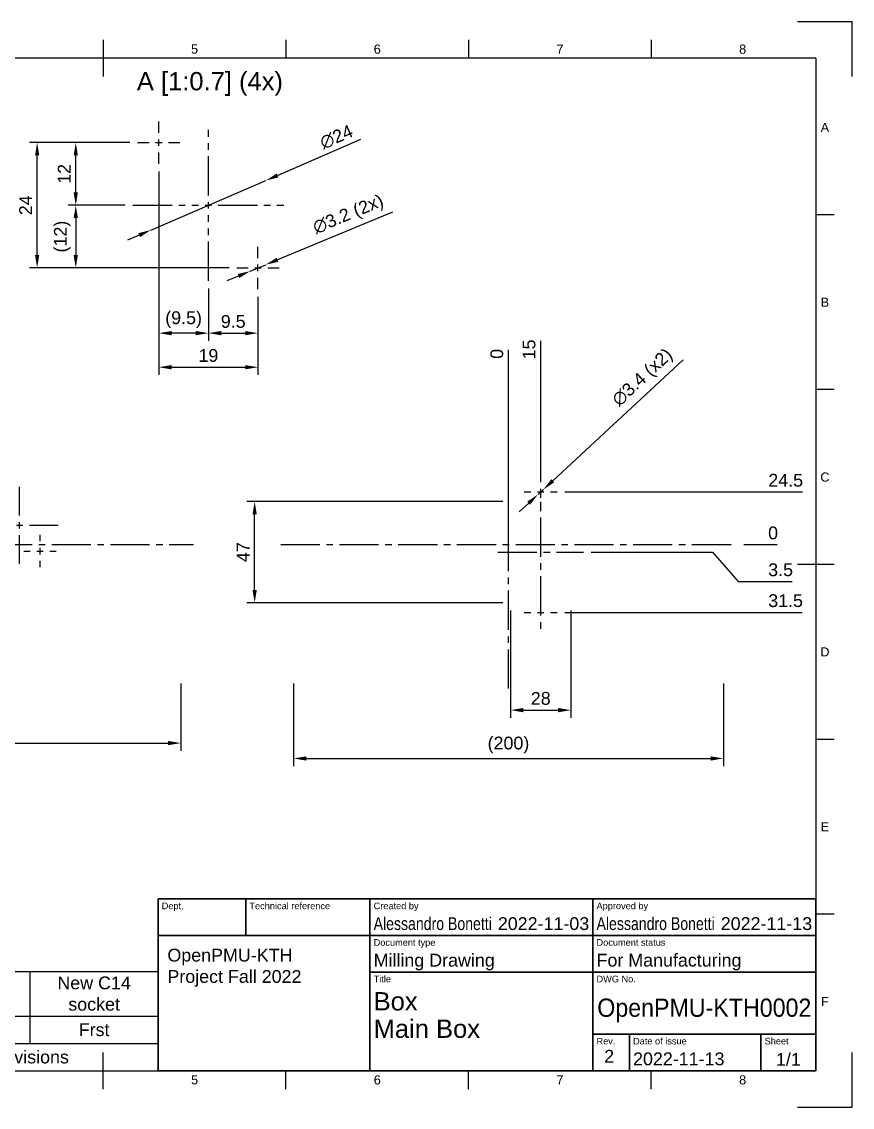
# Paper-space layout 'Sheet1' of a CAD drawing. Header units: millimetres. Extents: x 0 to 420, y 0 to 297.
# Drawn here: x 192.7 to 420, y 0 to 297 of the extents above; entities that cross this region are included whole.
import ezdxf
from ezdxf.enums import TextEntityAlignment as Align

# ---------------------------------------------------------------- set-up
doc = ezdxf.new("R2010")
doc.units = ezdxf.units.MM
doc.header["$LTSCALE"] = 0.75
doc.linetypes.add('CENTER2', pattern=[28.575, 19.05, -3.175, 3.175, -3.175])
for name, color, linetype, lineweight in [('BORDER', 7, 'Continuous', 25), ('Custom Tables', 7, 'Continuous', 25), ('FD_Dimensions', 7, 'Continuous', 25), ('Notes', 7, 'Continuous', 25), ('Smart Centers', 7, 'CENTER2', 25), ('TITLEBLOCK', 7, 'Continuous', 35), ('View Labels', 7, 'Continuous', 25)]:
    doc.layers.add(name, color=color, linetype=linetype, lineweight=lineweight)
doc.styles.add('FusionTitle', font='arial.ttf')
doc.styles.get("Standard").update_dxf_attribs({"font": 'arial.ttf'})
doc.dimstyles.new('Dim-ISO-25', dxfattribs={"dimtxt": 3.5, "dimasz": 3.5, "dimexe": 2.1, "dimexo": 2.1, "dimgap": 1.4, "dimtad": 1, "dimzin": 12, "dimdsep": 46, "dimtxsty": 'Standard', "dimcen": 0, "dimazin": 3, "dimtp": 0.1, "dimtm": 0.1, "dimtfac": 0.714286, "dimtmove": 0, "dimatfit": 3, "dimfxl": 1, "dimtzin": 12, "dimarcsym": 0})

# ---------------------------------------------------------------- blocks, each defined once
blk = doc.blocks.new('ISO_A3_SHEET')
at = {"layer": 'BORDER'}
for p, q in [((215, 292), (215, 282)), ((265, 292), (265, 287)), ((315, 292), (315, 287)), ((365, 292), (365, 287)), ((410, 287), (20, 287)), ((410, 287), (410, 10)), ((415, 244.16666), (410, 244.16666)), ((415, 196.33333), (410, 196.33333)), ((415, 148.5), (405, 148.5)), ((415, 100.66667), (410, 100.66667)), ((415, 52.83334), (410, 52.83334)), ((215, 5), (215, 15)), ((20, 10), (410, 10)), ((265, 5), (265, 10)), ((315, 5), (315, 10)), ((365, 5), (365, 10))]:
    blk.add_line(p, q, dxfattribs=at)
at = {"layer": 'Defpoints'}
for p, q in [((420, 297), (405, 297)), ((420, 282), (420, 297)), ((420, 0), (420, 15)), ((405, 0), (420, 0))]:
    blk.add_line(p, q, dxfattribs=at)
at = {"layer": 'BORDER', "style": 'FusionTitle'}
for s, p in [('5', (240, 289.5)), ('6', (290, 289.5)), ('7', (340, 289.5)), ('8', (390, 289.5)), ('A', (412.5, 268.08333)), ('B', (412.5, 220.25)), ('C', (412.5, 172.41667)), ('D', (412.5, 124.58334)), ('E', (412.5, 76.75001)), ('F', (412.5, 28.91668)), ('5', (240, 7.5)), ('6', (290, 7.5)), ('7', (340, 7.5)), ('8', (390, 7.5))]:
    blk.add_text(s, height=2.5, dxfattribs=at).set_placement(p, align=Align.MIDDLE)
blk = doc.blocks.new('ISO_TITLEBLOCK')
at = {"layer": 'TITLEBLOCK'}
for p, q in [((0, 47), (-180, 47)), ((-180, 47), (-180, 0)), ((-156, 37), (-156, 47)), ((-122, 0), (-122, 47)), ((-61, 0), (-61, 47)), ((0, 0), (0, 47)), ((-180, 37), (0, 37)), ((-122, 27), (0, 27)), ((-61, 10), (0, 10)), ((-51, 0), (-51, 10)), ((-15, 0), (-15, 10)), ((-180, 0), (0, 0))]:
    blk.add_line(p, q, dxfattribs=at)
at = {"layer": 'TITLEBLOCK', "style": 'FusionTitle'}
for s, p in [('Dept.', (-179, 46)), ('Technical reference', (-155, 46)), ('Created by', (-121, 46)), ('Approved by', (-60, 46)), ('Document type', (-121, 36)), ('Document status', (-60, 36)), ('Title', (-121, 26)), ('DWG No.', (-60, 26)), ('Rev.', (-60, 9)), ('Date of issue', (-50, 9)), ('Sheet', (-14, 9))]:
    blk.add_text(s, height=1.8, dxfattribs=at).set_placement(p, align=Align.TOP_LEFT)
for tag, height, p in [('DEPT', 3.5, (-179, 42)), ('TECHNICAL_REFERENCE', 3.5, (-155, 42)), ('CREATED_BY', 3.5, (-121, 42)), ('APPROVED_BY', 3.5, (-60, 42)), ('DOCUMENT_TYPE', 3.5, (-121, 32)), ('DOCUMENT_STATUS', 3.5, (-60, 32)), ('TITLE_1', 5, (-121, 21.5)), ('TITLE_2', 5, (-121, 14)), ('TITLE_3', 5, (-121, 6.5)), ('DATE_OF_ISSUE', 3.5, (-50, 5))]:
    blk.add_attdef(tag, text='', height=height, dxfattribs=at).set_placement(p, align=Align.TOP_LEFT)
for tag, p in [('CREATED_DATE', (-62, 42)), ('APPROVED_DATE', (-0.99, 42))]:
    blk.add_attdef(tag, text='', height=3.5, dxfattribs=at).set_placement(p, align=Align.TOP_RIGHT)
for tag, height, p in [('DRAWING_NUMBER', 5, (-30.5, 19.75)), ('REV', 3.5, (-56, 4.85)), ('SHEET', 3.5, (-7.5, 4.85))]:
    blk.add_attdef(tag, text='', height=height, dxfattribs=at).set_placement(p, align=Align.TOP_CENTER)
blk = doc.blocks.new('*D24')
at = {"layer": 'Defpoints', "color": 0, "transparency": 16777216}
for p in [(59.76, 118.05), (236.23, 118.05), (236.23, 99.64)]:
    blk.add_point(p, dxfattribs=at)
at = {"layer": 'FD_Dimensions', "color": 0, "lineweight": -2, "transparency": 16777216}
for p, q in [((59.76, 115.95), (59.76, 97.54)), ((236.23, 115.95), (236.23, 97.54)), ((63.26, 99.64), (232.73, 99.64))]:
    blk.add_line(p, q, dxfattribs=at)
at = {"layer": 'FD_Dimensions', "color": 0, "transparency": 16777216}
for points in [[(63.26, 100.22), (63.26, 99.05), (59.76, 99.64)], [(232.73, 100.22), (232.73, 99.05), (236.23, 99.64)]]:
    blk.add_solid(points, dxfattribs=at)
at = {"layer": 'FD_Dimensions', "color": 0, "transparency": 16777216, "insert": (147.99, 103.33), "char_height": 3.5, "attachment_point": 5}
blk.add_mtext('(300)', dxfattribs=at)
blk = doc.blocks.new('*D26')
at = {"layer": 'Defpoints', "color": 0, "transparency": 16777216}
for p in [(267.08, 118.05), (384.73, 118.05), (384.73, 95.44)]:
    blk.add_point(p, dxfattribs=at)
at = {"layer": 'FD_Dimensions', "color": 0, "lineweight": -2, "transparency": 16777216}
for p, q in [((267.08, 115.95), (267.08, 93.34)), ((384.73, 115.95), (384.73, 93.34)), ((270.58, 95.44), (381.23, 95.44))]:
    blk.add_line(p, q, dxfattribs=at)
at = {"layer": 'FD_Dimensions', "color": 0, "transparency": 16777216}
for points in [[(270.58, 96.02), (270.58, 94.85), (267.08, 95.44)], [(381.23, 96.02), (381.23, 94.85), (384.73, 95.44)]]:
    blk.add_solid(points, dxfattribs=at)
at = {"layer": 'FD_Dimensions', "color": 0, "transparency": 16777216, "insert": (325.9, 99.13), "char_height": 3.5, "attachment_point": 5}
blk.add_mtext('(200)', dxfattribs=at)
blk = doc.blocks.new('*U28')
at = {"layer": 'Smart Centers', "color": 0, "ltscale": 0.75, "transparency": 16777216}
blk.add_line((-91.74, 0), (91.74, 0), dxfattribs=at)
blk = doc.blocks.new('*U29')
at = {"layer": 'Smart Centers', "color": 0, "ltscale": 0.75, "transparency": 16777216}
blk.add_line((0, -39.38), (0, 39.38), dxfattribs=at)
blk = doc.blocks.new('*U30')
at = {"layer": 'Smart Centers', "color": 0, "ltscale": 0.75, "transparency": 16777216}
blk.add_line((-62.32, 0), (62.32, 0), dxfattribs=at)
blk = doc.blocks.new('*U31')
at = {"layer": 'Smart Centers', "color": 0, "ltscale": 0.75, "transparency": 16777216}
blk.add_line((0, -17.32), (0, 17.32), dxfattribs=at)
blk = doc.blocks.new('*U32')
at = {"layer": 'Smart Centers', "color": 0, "ltscale": 0.75, "transparency": 16777216}
blk.add_line((-11.74, 0), (11.74, 0), dxfattribs=at)
blk = doc.blocks.new('*U43')
at = {"layer": 'Smart Centers', "color": 0, "ltscale": 0.75, "transparency": 16777216}
for p, q in [((0, 2.68), (0, 10.56)), ((-10.56, 0), (-2.68, 0)), ((2.68, 0), (10.56, 0)), ((0, -10.56), (0, -2.68))]:
    blk.add_line(p, q, dxfattribs=at)
at = {"layer": 'Smart Centers', "color": 0, "linetype": 'Continuous', "ltscale": 0.75, "transparency": 16777216}
for p, q in [((-0.89, 0), (0.89, 0)), ((0, -0.89), (0, 0.89))]:
    blk.add_line(p, q, dxfattribs=at)
blk = doc.blocks.new('*U45')
at = {"layer": 'Smart Centers', "color": 0, "ltscale": 0.75, "transparency": 16777216}
for p, q in [((0, 2.68), (0, 4.44)), ((-4.44, 0), (-2.68, 0)), ((2.68, 0), (4.44, 0)), ((0, -4.44), (0, -2.68))]:
    blk.add_line(p, q, dxfattribs=at)
at = {"layer": 'Smart Centers', "color": 0, "linetype": 'Continuous', "ltscale": 0.75, "transparency": 16777216}
for p, q in [((-0.89, 0), (0.89, 0)), ((0, -0.89), (0, 0.89))]:
    blk.add_line(p, q, dxfattribs=at)
blk = doc.blocks.new('*D55')
at = {"layer": 'Defpoints', "color": 0, "transparency": 16777216}
for p in [(325.9, 203.57), (325.9, 153.93)]:
    blk.add_point(p, dxfattribs=at)
at = {"layer": 'FD_Dimensions', "color": 0, "lineweight": -2, "transparency": 16777216}
blk.add_line((325.9, 156.03), (325.9, 207.26), dxfattribs=at)
at = {"layer": 'FD_Dimensions', "color": 0, "transparency": 16777216, "insert": (322.72, 206.12), "char_height": 3.5, "attachment_point": 5, "rotation": 90}
blk.add_mtext('0', dxfattribs=at)
blk = doc.blocks.new('*D56')
at = {"layer": 'Defpoints', "color": 0, "transparency": 16777216}
for p in [(334.73, 203.57), (334.73, 169.2)]:
    blk.add_point(p, dxfattribs=at)
at = {"layer": 'FD_Dimensions', "color": 0, "lineweight": -2, "transparency": 16777216}
blk.add_line((334.73, 171.3), (334.73, 209.69), dxfattribs=at)
at = {"layer": 'FD_Dimensions', "color": 0, "transparency": 16777216, "insert": (331.54, 207.33), "char_height": 3.5, "attachment_point": 5, "rotation": 90}
blk.add_mtext('15', dxfattribs=at)
blk = doc.blocks.new('*D57')
at = {"layer": 'Defpoints', "color": 0, "transparency": 16777216}
for p in [(388.23, 153.93), (395.78, 153.93)]:
    blk.add_point(p, dxfattribs=at)
at = {"layer": 'FD_Dimensions', "color": 0, "lineweight": -2, "transparency": 16777216}
blk.add_line((390.33, 153.93), (399.46, 153.93), dxfattribs=at)
at = {"layer": 'FD_Dimensions', "color": 0, "transparency": 16777216, "insert": (398.32, 157.12), "char_height": 3.5, "attachment_point": 5}
blk.add_mtext('0', dxfattribs=at)
blk = doc.blocks.new('*D58')
at = {"layer": 'Defpoints', "color": 0, "transparency": 16777216}
for p in [(346.46, 151.87), (395.78, 143.85)]:
    blk.add_point(p, dxfattribs=at)
at = {"layer": 'FD_Dimensions', "color": 0, "lineweight": -2, "transparency": 16777216}
for p, q in [((348.56, 151.87), (381.78, 151.87)), ((381.78, 151.87), (388.78, 143.85)), ((388.78, 143.85), (403.58, 143.85))]:
    blk.add_line(p, q, dxfattribs=at)
at = {"layer": 'FD_Dimensions', "color": 0, "transparency": 16777216, "insert": (400.38, 147.04), "char_height": 3.5, "attachment_point": 5}
blk.add_mtext('3.5', dxfattribs=at)
blk = doc.blocks.new('*D59')
at = {"layer": 'Defpoints', "color": 0, "transparency": 16777216}
for p in [(326.49, 138.05), (342.96, 138.05), (342.96, 108.66)]:
    blk.add_point(p, dxfattribs=at)
at = {"layer": 'FD_Dimensions', "color": 0, "lineweight": -2, "transparency": 16777216}
for p, q in [((326.49, 135.95), (326.49, 106.56)), ((342.96, 135.95), (342.96, 106.56)), ((329.99, 108.66), (339.46, 108.66))]:
    blk.add_line(p, q, dxfattribs=at)
at = {"layer": 'FD_Dimensions', "color": 0, "transparency": 16777216}
for points in [[(329.99, 109.24), (329.99, 108.07), (326.49, 108.66)], [(339.46, 109.24), (339.46, 108.07), (342.96, 108.66)]]:
    blk.add_solid(points, dxfattribs=at)
at = {"layer": 'FD_Dimensions', "color": 0, "transparency": 16777216, "insert": (334.73, 111.84), "char_height": 3.5, "attachment_point": 5}
blk.add_mtext('28', dxfattribs=at)
blk = doc.blocks.new('*D60')
at = {"layer": 'Defpoints', "color": 0, "transparency": 16777216}
for p in [(256.44, 165.7), (326.49, 165.7), (326.49, 138.05)]:
    blk.add_point(p, dxfattribs=at)
at = {"layer": 'FD_Dimensions', "color": 0, "lineweight": -2, "transparency": 16777216}
for p, q in [((324.39, 165.7), (254.34, 165.7)), ((256.44, 141.55), (256.44, 162.2)), ((324.39, 138.05), (254.34, 138.05))]:
    blk.add_line(p, q, dxfattribs=at)
at = {"layer": 'FD_Dimensions', "color": 0, "transparency": 16777216}
for points in [[(255.86, 162.2), (257.03, 162.2), (256.44, 165.7)], [(255.86, 141.55), (257.03, 141.55), (256.44, 138.05)]]:
    blk.add_solid(points, dxfattribs=at)
at = {"layer": 'FD_Dimensions', "color": 0, "transparency": 16777216, "insert": (253.29, 151.87), "char_height": 3.5, "attachment_point": 5, "rotation": 90}
blk.add_mtext('47', dxfattribs=at)
blk = doc.blocks.new('*U64')
at = {"layer": 'Smart Centers', "color": 0, "ltscale": 0.75, "transparency": 16777216}
for p, q in [((0, 2.68), (0, 20.64)), ((-20.64, 0), (-2.68, 0)), ((2.68, 0), (20.64, 0)), ((0, -20.64), (0, -2.68))]:
    blk.add_line(p, q, dxfattribs=at)
at = {"layer": 'Smart Centers', "color": 0, "linetype": 'Continuous', "ltscale": 0.75, "transparency": 16777216}
for p, q in [((-0.89, 0), (0.89, 0)), ((0, -0.89), (0, 0.89))]:
    blk.add_line(p, q, dxfattribs=at)
blk = doc.blocks.new('*U65')
at = {"layer": 'Smart Centers', "color": 0, "ltscale": 0.75, "transparency": 16777216}
for p, q in [((0, 2.68), (0, 5.79)), ((-5.79, 0), (-2.68, 0)), ((2.68, 0), (5.79, 0)), ((0, -5.79), (0, -2.68))]:
    blk.add_line(p, q, dxfattribs=at)
at = {"layer": 'Smart Centers', "color": 0, "linetype": 'Continuous', "ltscale": 0.75, "transparency": 16777216}
for p, q in [((-0.89, 0), (0.89, 0)), ((0, -0.89), (0, 0.89))]:
    blk.add_line(p, q, dxfattribs=at)
blk = doc.blocks.new('*U66')
at = {"layer": 'Smart Centers', "color": 0, "ltscale": 0.75, "transparency": 16777216}
for p, q in [((0, 2.68), (0, 5.79)), ((-5.79, 0), (-2.68, 0)), ((2.68, 0), (5.79, 0)), ((0, -5.79), (0, -2.68))]:
    blk.add_line(p, q, dxfattribs=at)
at = {"layer": 'Smart Centers', "color": 0, "linetype": 'Continuous', "ltscale": 0.75, "transparency": 16777216}
for p, q in [((-0.89, 0), (0.89, 0)), ((0, -0.89), (0, 0.89))]:
    blk.add_line(p, q, dxfattribs=at)
blk = doc.blocks.new('*D67')
at = {"layer": 'Defpoints', "color": 0, "transparency": 16777216}
for p in [(259.53, 253.56), (228.04, 240)]:
    blk.add_point(p, dxfattribs=at)
at = {"layer": 'FD_Dimensions', "color": 0, "lineweight": -2, "transparency": 16777216}
for p, q in [((285.45, 264.73), (262.74, 254.95)), ((228.04, 240), (259.53, 253.56)), ((224.82, 238.62), (221.61, 237.23))]:
    blk.add_line(p, q, dxfattribs=at)
at = {"layer": 'FD_Dimensions', "color": 0, "transparency": 16777216}
for points in [[(262.51, 255.48), (262.97, 254.41), (259.53, 253.56)], [(224.59, 239.15), (225.05, 238.08), (228.04, 240)]]:
    blk.add_solid(points, dxfattribs=at)
at = {"layer": 'FD_Dimensions', "color": 0, "transparency": 16777216, "insert": (278.82, 265.45), "char_height": 3.5, "attachment_point": 5, "rotation": 23.2989}
blk.add_mtext('∅24', dxfattribs=at)
blk = doc.blocks.new('*D68')
at = {"layer": 'Defpoints', "color": 0, "transparency": 16777216}
for p in [(255.24, 228.76), (259.46, 230.52)]:
    blk.add_point(p, dxfattribs=at)
at = {"layer": 'FD_Dimensions', "color": 0, "lineweight": -2, "transparency": 16777216}
for p, q in [((294.13, 244.93), (262.69, 231.86)), ((255.24, 228.76), (259.46, 230.52)), ((252.01, 227.42), (248.78, 226.08))]:
    blk.add_line(p, q, dxfattribs=at)
at = {"layer": 'FD_Dimensions', "color": 0, "transparency": 16777216}
for points in [[(262.47, 232.4), (262.92, 231.32), (259.46, 230.52)], [(251.79, 227.96), (252.23, 226.88), (255.24, 228.76)]]:
    blk.add_solid(points, dxfattribs=at)
at = {"layer": 'FD_Dimensions', "color": 0, "transparency": 16777216, "insert": (282.17, 243.99), "char_height": 3.5, "attachment_point": 5, "rotation": 22.5687}
blk.add_mtext('∅3.2 (2x)', dxfattribs=at)
blk = doc.blocks.new('*D69')
at = {"layer": 'Defpoints', "color": 0, "transparency": 16777216}
for p in [(230.21, 258.14), (257.35, 223.86), (257.35, 202.47)]:
    blk.add_point(p, dxfattribs=at)
at = {"layer": 'FD_Dimensions', "color": 0, "lineweight": -2, "transparency": 16777216}
for p, q in [((230.21, 256.04), (230.21, 200.37)), ((257.35, 221.76), (257.35, 200.37)), ((233.71, 202.47), (253.85, 202.47))]:
    blk.add_line(p, q, dxfattribs=at)
at = {"layer": 'FD_Dimensions', "color": 0, "transparency": 16777216}
for points in [[(233.71, 203.06), (233.71, 201.89), (230.21, 202.47)], [(253.85, 203.06), (253.85, 201.89), (257.35, 202.47)]]:
    blk.add_solid(points, dxfattribs=at)
at = {"layer": 'FD_Dimensions', "color": 0, "transparency": 16777216, "insert": (243.78, 205.66), "char_height": 3.5, "attachment_point": 5}
blk.add_mtext('19', dxfattribs=at)
blk = doc.blocks.new('*D70')
at = {"layer": 'Defpoints', "color": 0, "transparency": 16777216}
for p in [(196.91, 263.93), (224.42, 263.93), (251.57, 229.64)]:
    blk.add_point(p, dxfattribs=at)
at = {"layer": 'FD_Dimensions', "color": 0, "lineweight": -2, "transparency": 16777216}
for p, q in [((222.32, 263.93), (194.81, 263.93)), ((196.91, 233.14), (196.91, 260.43)), ((249.47, 229.64), (194.81, 229.64))]:
    blk.add_line(p, q, dxfattribs=at)
at = {"layer": 'FD_Dimensions', "color": 0, "transparency": 16777216}
for points in [[(196.33, 260.43), (197.49, 260.43), (196.91, 263.93)], [(196.33, 233.14), (197.49, 233.14), (196.91, 229.64)]]:
    blk.add_solid(points, dxfattribs=at)
at = {"layer": 'FD_Dimensions', "color": 0, "transparency": 16777216, "insert": (193.75, 246.78), "char_height": 3.5, "attachment_point": 5, "rotation": 90}
blk.add_mtext('24', dxfattribs=at)
blk = doc.blocks.new('*D71')
at = {"layer": 'Defpoints', "color": 0, "transparency": 16777216}
for p in [(207.48, 263.93), (224.42, 263.93), (223.14, 246.78)]:
    blk.add_point(p, dxfattribs=at)
at = {"layer": 'FD_Dimensions', "color": 0, "lineweight": -2, "transparency": 16777216}
for p, q in [((222.32, 263.93), (205.38, 263.93)), ((207.48, 250.28), (207.48, 260.43)), ((221.04, 246.78), (205.38, 246.78))]:
    blk.add_line(p, q, dxfattribs=at)
at = {"layer": 'FD_Dimensions', "color": 0, "transparency": 16777216}
for points in [[(206.9, 260.43), (208.06, 260.43), (207.48, 263.93)], [(206.9, 250.28), (208.06, 250.28), (207.48, 246.78)]]:
    blk.add_solid(points, dxfattribs=at)
at = {"layer": 'FD_Dimensions', "color": 0, "transparency": 16777216, "insert": (204.32, 255.36), "char_height": 3.5, "attachment_point": 5, "rotation": 90}
blk.add_mtext('12', dxfattribs=at)
blk = doc.blocks.new('*D72')
at = {"layer": 'Defpoints', "color": 0, "transparency": 16777216}
for p in [(223.14, 246.78), (207.48, 229.64), (251.57, 229.64)]:
    blk.add_point(p, dxfattribs=at)
at = {"layer": 'FD_Dimensions', "color": 0, "lineweight": -2, "transparency": 16777216}
for p, q in [((221.04, 246.78), (205.38, 246.78)), ((207.48, 243.28), (207.48, 233.14)), ((249.47, 229.64), (205.38, 229.64))]:
    blk.add_line(p, q, dxfattribs=at)
at = {"layer": 'FD_Dimensions', "color": 0, "transparency": 16777216}
for points in [[(206.9, 243.28), (208.06, 243.28), (207.48, 246.78)], [(206.9, 233.14), (208.06, 233.14), (207.48, 229.64)]]:
    blk.add_solid(points, dxfattribs=at)
at = {"layer": 'FD_Dimensions', "color": 0, "transparency": 16777216, "insert": (203.79, 238.21), "char_height": 3.5, "attachment_point": 5, "rotation": 90}
blk.add_mtext('(12)', dxfattribs=at)
blk = doc.blocks.new('*D73')
at = {"layer": 'Defpoints', "color": 0, "transparency": 16777216}
for p in [(243.78, 226.14), (257.35, 223.86), (257.35, 211.8)]:
    blk.add_point(p, dxfattribs=at)
at = {"layer": 'FD_Dimensions', "color": 0, "lineweight": -2, "transparency": 16777216}
for p, q in [((243.78, 224.04), (243.78, 209.7)), ((257.35, 221.76), (257.35, 209.7)), ((247.28, 211.8), (253.85, 211.8))]:
    blk.add_line(p, q, dxfattribs=at)
at = {"layer": 'FD_Dimensions', "color": 0, "transparency": 16777216}
for points in [[(247.28, 212.38), (247.28, 211.21), (243.78, 211.8)], [(253.85, 212.38), (253.85, 211.21), (257.35, 211.8)]]:
    blk.add_solid(points, dxfattribs=at)
at = {"layer": 'FD_Dimensions', "color": 0, "transparency": 16777216, "insert": (250.57, 214.98), "char_height": 3.5, "attachment_point": 5}
blk.add_mtext('9.5', dxfattribs=at)
blk = doc.blocks.new('*D74')
at = {"layer": 'Defpoints', "color": 0, "transparency": 16777216}
for p in [(230.21, 258.14), (243.78, 226.14), (230.21, 211.8)]:
    blk.add_point(p, dxfattribs=at)
at = {"layer": 'FD_Dimensions', "color": 0, "lineweight": -2, "transparency": 16777216}
for p, q in [((230.21, 256.04), (230.21, 209.7)), ((243.78, 224.04), (243.78, 209.7)), ((240.28, 211.8), (233.71, 211.8))]:
    blk.add_line(p, q, dxfattribs=at)
at = {"layer": 'FD_Dimensions', "color": 0, "transparency": 16777216}
for points in [[(233.71, 212.38), (233.71, 211.21), (230.21, 211.8)], [(240.28, 212.38), (240.28, 211.21), (243.78, 211.8)]]:
    blk.add_solid(points, dxfattribs=at)
at = {"layer": 'FD_Dimensions', "color": 0, "transparency": 16777216, "insert": (236.99, 215.49), "char_height": 3.5, "attachment_point": 5}
blk.add_mtext('(9.5)', dxfattribs=at)
blk = doc.blocks.new('*U75')
at = {"layer": 'Smart Centers', "color": 0, "ltscale": 0.75, "transparency": 16777216}
for p, q in [((0, 2.68), (0, 4.5)), ((-4.5, 0), (-2.68, 0)), ((2.68, 0), (4.5, 0)), ((0, -4.5), (0, -2.68))]:
    blk.add_line(p, q, dxfattribs=at)
at = {"layer": 'Smart Centers', "color": 0, "linetype": 'Continuous', "ltscale": 0.75, "transparency": 16777216}
for p, q in [((-0.89, 0), (0.89, 0)), ((0, -0.89), (0, 0.89))]:
    blk.add_line(p, q, dxfattribs=at)
blk = doc.blocks.new('*U76')
at = {"layer": 'Smart Centers', "color": 0, "ltscale": 0.75, "transparency": 16777216}
for p, q in [((0, 2.68), (0, 4.5)), ((-4.5, 0), (-2.68, 0)), ((2.68, 0), (4.5, 0)), ((0, -4.5), (0, -2.68))]:
    blk.add_line(p, q, dxfattribs=at)
at = {"layer": 'Smart Centers', "color": 0, "linetype": 'Continuous', "ltscale": 0.75, "transparency": 16777216}
for p, q in [((-0.89, 0), (0.89, 0)), ((0, -0.89), (0, 0.89))]:
    blk.add_line(p, q, dxfattribs=at)
blk = doc.blocks.new('*D77')
at = {"layer": 'Defpoints', "color": 0, "transparency": 16777216}
for p in [(339.23, 168.34), (395.78, 168.34)]:
    blk.add_point(p, dxfattribs=at)
at = {"layer": 'FD_Dimensions', "color": 0, "lineweight": -2, "transparency": 16777216}
blk.add_line((341.33, 168.34), (406.36, 168.34), dxfattribs=at)
at = {"layer": 'FD_Dimensions', "color": 0, "transparency": 16777216, "insert": (401.77, 171.53), "char_height": 3.5, "attachment_point": 5}
blk.add_mtext('24.5', dxfattribs=at)
blk = doc.blocks.new('*D78')
at = {"layer": 'Defpoints', "color": 0, "transparency": 16777216}
for p in [(339.23, 135.4), (395.78, 135.4)]:
    blk.add_point(p, dxfattribs=at)
at = {"layer": 'FD_Dimensions', "color": 0, "lineweight": -2, "transparency": 16777216}
blk.add_line((341.33, 135.4), (406.3, 135.4), dxfattribs=at)
at = {"layer": 'FD_Dimensions', "color": 0, "transparency": 16777216, "insert": (401.74, 138.59), "char_height": 3.5, "attachment_point": 5}
blk.add_mtext('31.5', dxfattribs=at)
blk = doc.blocks.new('*D79')
at = {"layer": 'Defpoints', "color": 0, "transparency": 16777216}
for p in [(333.99, 167.66), (335.46, 169.02)]:
    blk.add_point(p, dxfattribs=at)
at = {"layer": 'FD_Dimensions', "color": 0, "lineweight": -2, "transparency": 16777216}
for p, q in [((373.69, 204.47), (338.03, 171.4)), ((333.99, 167.66), (335.46, 169.02)), ((331.43, 165.28), (328.86, 162.91))]:
    blk.add_line(p, q, dxfattribs=at)
at = {"layer": 'FD_Dimensions', "color": 0, "transparency": 16777216}
for points in [[(337.63, 171.83), (338.42, 170.98), (335.46, 169.02)], [(331.03, 165.71), (331.82, 164.86), (333.99, 167.66)]]:
    blk.add_solid(points, dxfattribs=at)
at = {"layer": 'FD_Dimensions', "color": 0, "transparency": 16777216, "insert": (362.79, 199.45), "char_height": 3.5, "attachment_point": 5, "rotation": 42.8348}
blk.add_mtext('∅3.4 (x2)', dxfattribs=at)
blk = doc.blocks.new('*T80')
at = {"layer": 'Custom Tables', "color": 0, "linetype": 'ByBlock', "lineweight": -2, "transparency": 16777216}
for p, q in [((0, 27.18), (70, 27.18)), ((0, 0), (0, 27.18)), ((35, 7.47), (35, 27.18)), ((70, 0), (70, 27.18)), ((0, 14.93), (70, 14.93)), ((0, 7.47), (70, 7.47)), ((0, 0), (70, 0))]:
    blk.add_line(p, q, dxfattribs=at)
at = {"layer": 'Custom Tables', "color": 0, "transparency": 16777216, "char_height": 3.5}
for s, insert, width, attachment_point in [('2', (17.5, 25.78), 32.2, 2), ('New C14 socket', (52.5, 25.78), 32.2, 2), ('1', (17.5, 11.2), 32.2, 5), ('Frst', (52.5, 11.2), 32.2, 5), ('Revisions', (35, 3.73), 67.2, 5)]:
    blk.add_mtext(s, dxfattribs=dict(at, insert=insert, width=width, attachment_point=attachment_point))

psp = doc.layouts.new('Sheet1')

# ---------------------------------------------------------------- block references
psp.add_blockref('*T80', (160, 10))
at = {"layer": 'BORDER'}
psp.add_blockref('ISO_A3_SHEET', (0, 0), dxfattribs=at)
at = {"layer": 'Smart Centers', "ltscale": 0.75}
for name, p in [('*U64', (243.7801, 246.7838)), ('*U66', (230.2087, 263.9267)), ('*U65', (257.3516, 229.641)), ('*U29', (325.9038, 153.9325)), ('*U75', (334.7274, 168.3443)), ('*U43', (192.1101, 159.2266)), ('*U31', (334.7274, 151.8737)), ('*U45', (197.6983, 152.1678)), ('*U28', (147.9925, 153.9325)), ('*U30', (325.9038, 153.9325)), ('*U32', (334.7274, 151.8737)), ('*U76', (334.7274, 135.4031))]:
    psp.add_blockref(name, p, dxfattribs=at)
at = {"layer": 'TITLEBLOCK'}
ref = psp.add_blockref('ISO_TITLEBLOCK', (410, 10), dxfattribs=at)
ref.add_attrib('DATE_OF_ISSUE', '2022-11-13', dxfattribs={"height": 3.5, "style": 'FusionTitle'}).set_placement((360, 15), align=Align.TOP_LEFT)
ref.add_attrib('DOCUMENT_STATUS', 'For Manufacturing', dxfattribs={"height": 3.5, "style": 'FusionTitle'}).set_placement((350, 42), align=Align.TOP_LEFT)
ref.add_attrib('DOCUMENT_TYPE', 'Milling Drawing', dxfattribs={"height": 3.5, "style": 'FusionTitle'}).set_placement((289, 42), align=Align.TOP_LEFT)
ref.add_attrib('APPROVED_DATE', '2022-11-13', dxfattribs={"height": 3.5, "style": 'FusionTitle'}).set_placement((409.0072, 52), align=Align.TOP_RIGHT)
ref.add_attrib('CREATED_DATE', '2022-11-03', dxfattribs={"height": 3.5, "style": 'FusionTitle'}).set_placement((348, 52), align=Align.TOP_RIGHT)
ref.add_attrib('SHEET', '1/1', dxfattribs={"height": 3.5, "style": 'FusionTitle'}).set_placement((402.5, 14.85), align=Align.TOP_CENTER)
ref.add_attrib('TITLE_2', 'Main Box', dxfattribs={"height": 5, "style": 'FusionTitle'}).set_placement((289, 24), align=Align.TOP_LEFT)
ref.add_attrib('DRAWING_NUMBER', 'OpenPMU-KTH0002', dxfattribs={"height": 5, "style": 'FusionTitle', "width": 0.909493}).set_placement((379.5, 29.7514), align=Align.TOP_CENTER)
ref.add_attrib('TITLE_1', 'Box', dxfattribs={"height": 5, "style": 'FusionTitle'}).set_placement((289, 31.5), align=Align.TOP_LEFT)
ref.add_attrib('APPROVED_BY', 'Alessandro Bonetti', dxfattribs={"height": 3.5, "style": 'FusionTitle', "width": 0.788444}).set_placement((350, 52), align=Align.TOP_LEFT)
ref.add_attrib('CREATED_BY', 'Alessandro Bonetti', dxfattribs={"height": 3.5, "style": 'FusionTitle', "width": 0.788268}).set_placement((289, 52), align=Align.TOP_LEFT)

# ---------------------------------------------------------------- texts
at = {"layer": 'Notes', "char_height": 3.5, "attachment_point": 1}
for s, width, insert in [(' OpenPMU-KTH^J Project Fall 2022', 58, (231.2041, 43.3733)), ('2', 10, (352.0963, 15.7018))]:
    psp.add_mtext_dynamic_manual_height_columns(s, width=width, gutter_width=17.5, heights=[0], dxfattribs=dict(at, insert=insert))
at = {"layer": 'View Labels', "insert": (244.1923, 276.7208), "char_height": 5, "width": 42.244202, "attachment_point": 8}
psp.add_mtext('A [1:0.7] (4x)', dxfattribs=at)

# ---------------------------------------------------------------- dimensions: what is measured, and where the dimension line sits
at = {"layer": 'FD_Dimensions'}
dim = psp.add_diameter_dim_2p(p1=(228.0352, 240.0033), p2=(259.525, 253.5643), dimstyle='Dim-ISO-25', override={"dimlfac": -0.7}, dxfattribs=at)
dim.commit()
dim.dimension.update_dxf_attribs({"geometry": '*D67', "text_midpoint": (280.1215, 262.4341), "dimtype": 163})
for base, p1, p2, angle, override, picture, middle in [((196.9103, 263.9267), (251.5658, 229.641), (224.423, 263.9267), 90, {"dimlfac": -0.7}, '*D70', (196.9103, 246.7838)), ((257.3516, 211.7954), (243.7801, 226.141), (257.3516, 223.8553), 180, {"dimlfac": -0.7}, '*D73', (250.5658, 211.7954)), ((256.4435, 165.6972), (326.4921, 138.0501), (326.4921, 165.6972), 270, {"dimlfac": -1.7}, '*D60', (256.4435, 151.8737)), ((342.9626, 108.6565), (326.4921, 138.0501), (342.9626, 138.0501), 180, {"dimlfac": -1.7}, '*D59', (334.7274, 108.6565))]:
    dim = psp.add_linear_dim(base=base, p1=p1, p2=p2, angle=angle, dimstyle='Dim-ISO-25', override=override, dxfattribs=at)
    dim.commit()
    dim.dimension.update_dxf_attribs({"geometry": picture, "text_midpoint": middle, "dimtype": 160})
dim = psp.add_linear_dim(base=(207.4809, 263.9267), p1=(223.1373, 246.7838), p2=(224.423, 263.9267), angle=90, dimstyle='Dim-ISO-25', override={"dimlfac": -0.7, "dimclrd": 0, "dimclre": 0}, dxfattribs=at)
dim.commit()
dim.dimension.update_dxf_attribs({"geometry": '*D71', "text_midpoint": (204.3237, 255.3553)})
dim = psp.add_linear_dim(base=(257.3516, 202.4733), p1=(230.2087, 258.141), p2=(257.3516, 223.8553), dimstyle='Dim-ISO-25', override={"dimlfac": -0.7}, dxfattribs=at)
dim.commit()
dim.dimension.update_dxf_attribs({"geometry": '*D69', "text_midpoint": (243.7801, 202.4733), "dimtype": 160})
for base, p1, p2, angle, override, picture, middle in [((230.2087, 211.7954), (243.7801, 226.141), (230.2087, 258.141), 180, {"dimlfac": -0.7}, '*D74', (236.9944, 211.7954)), ((207.4809, 229.641), (223.1373, 246.7838), (251.5658, 229.641), 90, {"dimlfac": -0.7}, '*D72', (207.4809, 238.2124)), ((384.7274, 95.4363), (267.0803, 118.0501), (384.7274, 118.0501), 180, {"dimlfac": -1.7}, '*D26', (325.9038, 95.4363))]:
    dim = psp.add_linear_dim(base=base, p1=p1, p2=p2, angle=angle, text='(<>)', dimstyle='Dim-ISO-25', override=override, dxfattribs=at)
    dim.commit()
    dim.dimension.update_dxf_attribs({"geometry": picture, "text_midpoint": middle, "dimtype": 160})
for p1, p2, text, override, picture, middle in [((255.2409, 228.7637), (259.4622, 230.5182), '<> (2x)', {"dimlfac": -0.7}, '*D68', (283.6016, 240.551)), ((333.994, 167.6644), (335.4607, 169.0241), '<> (x2)', {"dimlfac": -1.7}, '*D79', (365.3302, 196.7174))]:
    dim = psp.add_diameter_dim_2p(p1=p1, p2=p2, text=text, dimstyle='Dim-ISO-25', override=override, dxfattribs=at)
    dim.commit()
    dim.dimension.update_dxf_attribs({"geometry": picture, "text_midpoint": middle, "dimtype": 163})
for feature_location, offset, dtype, origin, picture, middle in [((334.7274, 169.1972), (0, 34.3774), 1, (325.9038, 153.9325), '*D56', (331.5403, 207.3298)), ((325.9038251943, 153.9324885945), (0, 49.6421349035), 1, (325.9038251943, 153.9324885945), '*D55', (322.7168197373, 206.1158240437)), ((339.2274, 168.3443), (56.5547, 0), 0, (325.9038, 153.9325), '*D77', (401.7707, 171.5313)), ((388.2273546061, 153.9324885945), (7.5547164372, 0), 0, (325.9038251943, 153.9324885945), '*D57', (398.323271589, 157.1194940515)), ((346.4626, 151.8737), (49.3194, -8.0259), 0, (325.9038, 153.9325), '*D58', (400.3801, 147.0359)), ((339.2274, 135.4031), (56.5547, 0), 0, (325.9038, 153.9325), '*D78', (401.7397, 138.5913))]:
    dim = psp.add_ordinate_dim(feature_location=feature_location, offset=offset, dtype=dtype, origin=origin, dimstyle='Dim-ISO-25', override={"dimlfac": -1.7}, dxfattribs=at)
    dim.commit()
    dim.dimension.update_dxf_attribs({"geometry": picture, "text_midpoint": middle})
dim = psp.add_linear_dim(base=(236.2278, 99.6361), p1=(59.7572, 118.0501), p2=(236.2278, 118.0501), angle=180, text='(<>)', dimstyle='Dim-ISO-25', override={"dimlfac": -1.7, "dimclrd": 0, "dimclre": 0}, dxfattribs=at)
dim.commit()
dim.dimension.update_dxf_attribs({"geometry": '*D24', "text_midpoint": (147.9925, 103.3304)})

doc.saveas('drawing.dxf')
